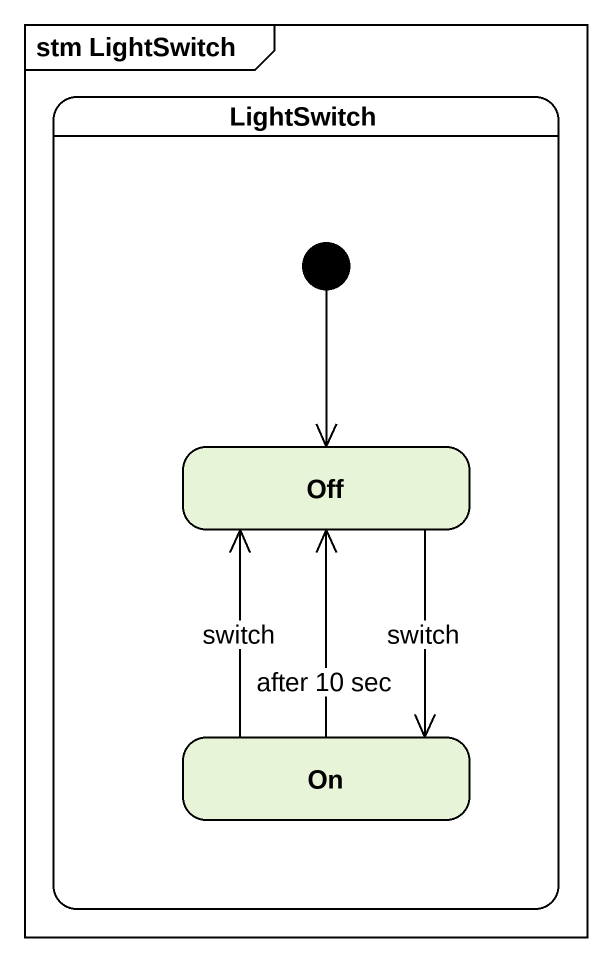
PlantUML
@startuml
mainframe stm LightSwitch
hide empty description
state LightSwitch {
  state Off
  state "On" as On_
  [*] --> Off
}
Off --> On_ : switch
On_ -up-> Off : switch
On_ -up-> Off : after 10 sec
@enduml
